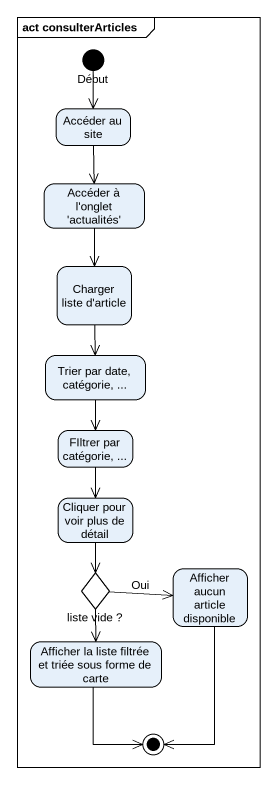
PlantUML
@startuml
mainframe act consulterArticles
hide empty description
state Début <<start>>
state "Accéder au site" as Accéder_au_site
state "Accéder à l'onglet 'actualités'" as Accéder_à_l_onglet
state "Charger liste d'article" as Charger_liste_d_article
state "Trier par date, catégorie, ..." as Trier_par_date_catégorie
state "FIltrer par catégorie, ..." as FIltrer_par_catégorie
state "Cliquer pour voir plus de détail" as Cliquer_pour_voir_plus_de
state "liste vide ?" as liste_vide <<choice>>
state "Afficher aucun article disponible" as Afficher_aucun_article
state "Afficher la liste filtrée et triée sous forme de carte" as Afficher_la_liste_filtrée
Début --> Accéder_au_site
Accéder_au_site --> Accéder_à_l_onglet
Accéder_à_l_onglet --> Charger_liste_d_article
Charger_liste_d_article --> Trier_par_date_catégorie
Trier_par_date_catégorie --> FIltrer_par_catégorie
FIltrer_par_catégorie --> Cliquer_pour_voir_plus_de
Cliquer_pour_voir_plus_de --> liste_vide
liste_vide -right-> Afficher_aucun_article : Oui
liste_vide --> Afficher_la_liste_filtrée
Afficher_aucun_article --> [*]
Afficher_la_liste_filtrée --> [*]
@enduml
